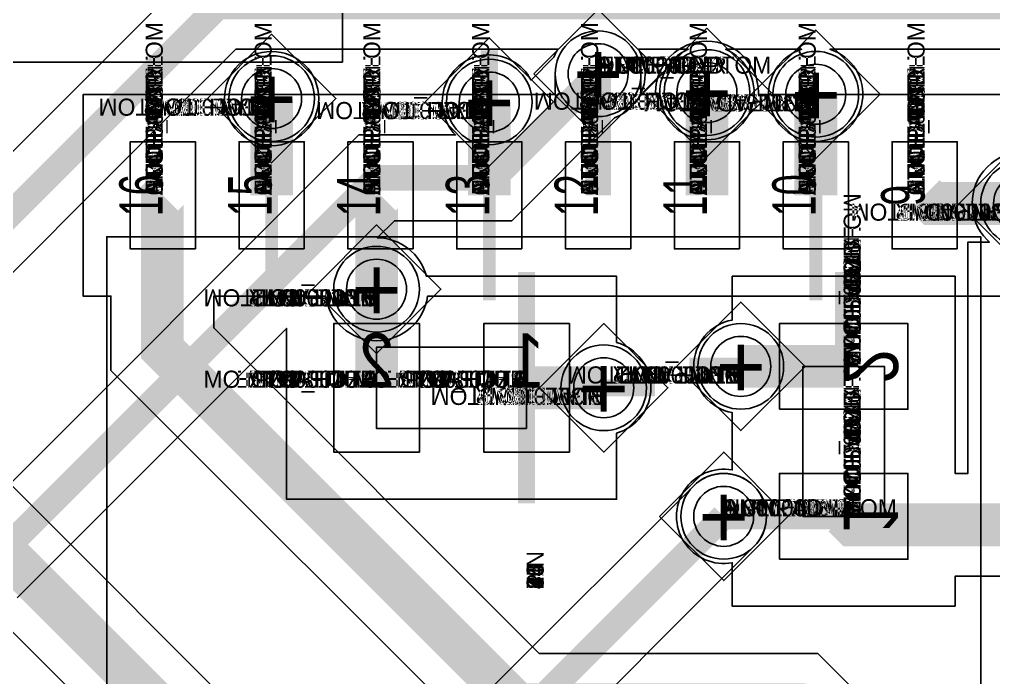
# Model space of a CAD drawing. Extents: x 0 to 323, y 0 to 320.
# Drawn here: x 45.75 to 57.11, y 163.92 to 171.6 of the extents above; entities that cross this region are included whole.
import ezdxf
from ezdxf.enums import TextEntityAlignment as Align

# ---------------------------------------------------------------- set-up
doc = ezdxf.new("R2010")
doc.units = 0
doc.header["$MEASUREMENT"] = 0
doc.layers.get('0').update_dxf_attribs({"linetype": 'CONTINUOUS'})
for name, color, linetype in [('CDN_FIGURES', 7, 'CONTINUOUS'), ('ETCH_BOTTOM', 7, 'CONTINUOUS'), ('ETCH_GND', 3, 'CONTINUOUS'), ('ETCH_INT1', 4, 'CONTINUOUS'), ('ETCH_INT2', 5, 'CONTINUOUS'), ('ETCH_PWR', 6, 'CONTINUOUS'), ('ETCH_TOP', 2, 'CONTINUOUS'), ('MANUFACTURING_NCLEGEND-1-6', 8, 'CONTINUOUS'), ('PACKAGE_GEOMETRY_ASSEMBLY_TOP', 11, 'CONTINUOUS'), ('PACKAGE_GEOMETRY_PIN_NUMBER', 9, 'CONTINUOUS')]:
    doc.layers.add(name, color=color, linetype=linetype)

# ---------------------------------------------------------------- blocks, each defined once
blk = doc.blocks.new('PAD_INFO')
for tag in ['SHAPE_TYPE', 'PAD_HEIGHT', 'PAD_LAYER', 'PAD_TYPE', 'PAD_WIDTH']:
    blk.add_attdef(tag, (0, 0), '', height=0.2)
at = {"flags": 2}
blk.add_attdef('CDN_TYPE', (0, 0), '', height=0.2, dxfattribs=at)
blk = doc.blocks.new('DRILL_INFO')
at = {"flags": 2}
blk.add_attdef('CDN_TYPE', (0, 0), '', height=0.2, dxfattribs=at)
for tag in ['FSHAPE', 'FCHAR', 'DRILL_HEIGHT', 'DIAMETER', 'PLATED', 'DRILL_WIDTH']:
    blk.add_attdef(tag, (0, 0), '', height=0.2)
blk = doc.blocks.new('VIA0700X0300')
at = {"layer": 'ETCH_BOTTOM'}
blk.add_circle((0, 0), 0.35, dxfattribs=at)
at = {"layer": 'ETCH_GND'}
blk.add_circle((0, 0), 0.35, dxfattribs=at)
at = {"layer": 'ETCH_INT1'}
blk.add_circle((0, 0), 0.35, dxfattribs=at)
at = {"layer": 'ETCH_INT2'}
blk.add_circle((0, 0), 0.35, dxfattribs=at)
at = {"layer": 'ETCH_PWR'}
blk.add_circle((0, 0), 0.35, dxfattribs=at)
at = {"layer": 'ETCH_TOP'}
blk.add_circle((0, 0), 0.35, dxfattribs=at)
ref = blk.add_blockref('PAD_INFO', (0, 0))
ref.add_attrib('PAD_LAYER', 'ETCH_TOP', (0, 0), dxfattribs={"height": 0.2})
ref.add_attrib('SHAPE_TYPE', 'NULL', (0, 0), dxfattribs={"height": 0.2})
ref.add_attrib('PAD_TYPE', 'ANTIPAD', (0, 0), dxfattribs={"height": 0.2})
ref.add_attrib('PAD_WIDTH', '0.000000', (0, 0), dxfattribs={"height": 0.2})
ref.add_attrib('PAD_HEIGHT', '0.000000', (0, 0), dxfattribs={"height": 0.2})
ref = blk.add_blockref('PAD_INFO', (0, 0))
ref.add_attrib('PAD_LAYER', 'ETCH_GND', (0, 0), dxfattribs={"height": 0.2})
ref.add_attrib('SHAPE_TYPE', 'NULL', (0, 0), dxfattribs={"height": 0.2})
ref.add_attrib('PAD_TYPE', 'ANTIPAD', (0, 0), dxfattribs={"height": 0.2})
ref.add_attrib('PAD_WIDTH', '0.000000', (0, 0), dxfattribs={"height": 0.2})
ref.add_attrib('PAD_HEIGHT', '0.000000', (0, 0), dxfattribs={"height": 0.2})
ref = blk.add_blockref('PAD_INFO', (0, 0))
ref.add_attrib('PAD_LAYER', 'ETCH_INT1', (0, 0), dxfattribs={"height": 0.2})
ref.add_attrib('SHAPE_TYPE', 'NULL', (0, 0), dxfattribs={"height": 0.2})
ref.add_attrib('PAD_TYPE', 'ANTIPAD', (0, 0), dxfattribs={"height": 0.2})
ref.add_attrib('PAD_WIDTH', '0.000000', (0, 0), dxfattribs={"height": 0.2})
ref.add_attrib('PAD_HEIGHT', '0.000000', (0, 0), dxfattribs={"height": 0.2})
ref = blk.add_blockref('PAD_INFO', (0, 0))
ref.add_attrib('PAD_LAYER', 'ETCH_INT2', (0, 0), dxfattribs={"height": 0.2})
ref.add_attrib('SHAPE_TYPE', 'NULL', (0, 0), dxfattribs={"height": 0.2})
ref.add_attrib('PAD_TYPE', 'ANTIPAD', (0, 0), dxfattribs={"height": 0.2})
ref.add_attrib('PAD_WIDTH', '0.000000', (0, 0), dxfattribs={"height": 0.2})
ref.add_attrib('PAD_HEIGHT', '0.000000', (0, 0), dxfattribs={"height": 0.2})
ref = blk.add_blockref('PAD_INFO', (0, 0))
ref.add_attrib('PAD_LAYER', 'ETCH_PWR', (0, 0), dxfattribs={"height": 0.2})
ref.add_attrib('SHAPE_TYPE', 'NULL', (0, 0), dxfattribs={"height": 0.2})
ref.add_attrib('PAD_TYPE', 'ANTIPAD', (0, 0), dxfattribs={"height": 0.2})
ref.add_attrib('PAD_WIDTH', '0.000000', (0, 0), dxfattribs={"height": 0.2})
ref.add_attrib('PAD_HEIGHT', '0.000000', (0, 0), dxfattribs={"height": 0.2})
ref = blk.add_blockref('PAD_INFO', (0, 0))
ref.add_attrib('PAD_LAYER', 'ETCH_BOTTOM', (0, 0), dxfattribs={"height": 0.2})
ref.add_attrib('SHAPE_TYPE', 'NULL', (0, 0), dxfattribs={"height": 0.2})
ref.add_attrib('PAD_TYPE', 'ANTIPAD', (0, 0), dxfattribs={"height": 0.2})
ref.add_attrib('PAD_WIDTH', '0.000000', (0, 0), dxfattribs={"height": 0.2})
ref.add_attrib('PAD_HEIGHT', '0.000000', (0, 0), dxfattribs={"height": 0.2})
ref = blk.add_blockref('PAD_INFO', (0, 0))
ref.add_attrib('PAD_LAYER', 'ETCH_TOP', (0, 0), dxfattribs={"height": 0.2})
ref.add_attrib('SHAPE_TYPE', 'NULL', (0, 0), dxfattribs={"height": 0.2})
ref.add_attrib('PAD_TYPE', 'THERMAL', (0, 0), dxfattribs={"height": 0.2})
ref.add_attrib('PAD_WIDTH', '0.000000', (0, 0), dxfattribs={"height": 0.2})
ref.add_attrib('PAD_HEIGHT', '0.000000', (0, 0), dxfattribs={"height": 0.2})
ref = blk.add_blockref('PAD_INFO', (0, 0))
ref.add_attrib('PAD_LAYER', 'ETCH_GND', (0, 0), dxfattribs={"height": 0.2})
ref.add_attrib('SHAPE_TYPE', 'NULL', (0, 0), dxfattribs={"height": 0.2})
ref.add_attrib('PAD_TYPE', 'THERMAL', (0, 0), dxfattribs={"height": 0.2})
ref.add_attrib('PAD_WIDTH', '0.000000', (0, 0), dxfattribs={"height": 0.2})
ref.add_attrib('PAD_HEIGHT', '0.000000', (0, 0), dxfattribs={"height": 0.2})
ref = blk.add_blockref('PAD_INFO', (0, 0))
ref.add_attrib('PAD_LAYER', 'ETCH_INT1', (0, 0), dxfattribs={"height": 0.2})
ref.add_attrib('SHAPE_TYPE', 'NULL', (0, 0), dxfattribs={"height": 0.2})
ref.add_attrib('PAD_TYPE', 'THERMAL', (0, 0), dxfattribs={"height": 0.2})
ref.add_attrib('PAD_WIDTH', '0.000000', (0, 0), dxfattribs={"height": 0.2})
ref.add_attrib('PAD_HEIGHT', '0.000000', (0, 0), dxfattribs={"height": 0.2})
ref = blk.add_blockref('PAD_INFO', (0, 0))
ref.add_attrib('PAD_LAYER', 'ETCH_INT2', (0, 0), dxfattribs={"height": 0.2})
ref.add_attrib('SHAPE_TYPE', 'NULL', (0, 0), dxfattribs={"height": 0.2})
ref.add_attrib('PAD_TYPE', 'THERMAL', (0, 0), dxfattribs={"height": 0.2})
ref.add_attrib('PAD_WIDTH', '0.000000', (0, 0), dxfattribs={"height": 0.2})
ref.add_attrib('PAD_HEIGHT', '0.000000', (0, 0), dxfattribs={"height": 0.2})
ref = blk.add_blockref('PAD_INFO', (0, 0))
ref.add_attrib('PAD_LAYER', 'ETCH_PWR', (0, 0), dxfattribs={"height": 0.2})
ref.add_attrib('SHAPE_TYPE', 'NULL', (0, 0), dxfattribs={"height": 0.2})
ref.add_attrib('PAD_TYPE', 'THERMAL', (0, 0), dxfattribs={"height": 0.2})
ref.add_attrib('PAD_WIDTH', '0.000000', (0, 0), dxfattribs={"height": 0.2})
ref.add_attrib('PAD_HEIGHT', '0.000000', (0, 0), dxfattribs={"height": 0.2})
ref = blk.add_blockref('PAD_INFO', (0, 0))
ref.add_attrib('PAD_LAYER', 'ETCH_BOTTOM', (0, 0), dxfattribs={"height": 0.2})
ref.add_attrib('SHAPE_TYPE', 'NULL', (0, 0), dxfattribs={"height": 0.2})
ref.add_attrib('PAD_TYPE', 'THERMAL', (0, 0), dxfattribs={"height": 0.2})
ref.add_attrib('PAD_WIDTH', '0.000000', (0, 0), dxfattribs={"height": 0.2})
ref.add_attrib('PAD_HEIGHT', '0.000000', (0, 0), dxfattribs={"height": 0.2})
ref = blk.add_blockref('PAD_INFO', (0, 0))
ref.add_attrib('PAD_LAYER', 'ETCH_TOP', (0, 0), dxfattribs={"height": 0.2})
ref.add_attrib('SHAPE_TYPE', 'CIRCLE', (0, 0), dxfattribs={"height": 0.2})
ref.add_attrib('PAD_TYPE', 'REGULAR', (0, 0), dxfattribs={"height": 0.2})
ref.add_attrib('PAD_WIDTH', '0.700000', (0, 0), dxfattribs={"height": 0.2})
ref.add_attrib('PAD_HEIGHT', '0.700000', (0, 0), dxfattribs={"height": 0.2})
ref = blk.add_blockref('PAD_INFO', (0, 0))
ref.add_attrib('PAD_LAYER', 'ETCH_GND', (0, 0), dxfattribs={"height": 0.2})
ref.add_attrib('SHAPE_TYPE', 'CIRCLE', (0, 0), dxfattribs={"height": 0.2})
ref.add_attrib('PAD_TYPE', 'REGULAR', (0, 0), dxfattribs={"height": 0.2})
ref.add_attrib('PAD_WIDTH', '0.700000', (0, 0), dxfattribs={"height": 0.2})
ref.add_attrib('PAD_HEIGHT', '0.700000', (0, 0), dxfattribs={"height": 0.2})
ref = blk.add_blockref('PAD_INFO', (0, 0))
ref.add_attrib('PAD_LAYER', 'ETCH_INT1', (0, 0), dxfattribs={"height": 0.2})
ref.add_attrib('SHAPE_TYPE', 'CIRCLE', (0, 0), dxfattribs={"height": 0.2})
ref.add_attrib('PAD_TYPE', 'REGULAR', (0, 0), dxfattribs={"height": 0.2})
ref.add_attrib('PAD_WIDTH', '0.700000', (0, 0), dxfattribs={"height": 0.2})
ref.add_attrib('PAD_HEIGHT', '0.700000', (0, 0), dxfattribs={"height": 0.2})
ref = blk.add_blockref('PAD_INFO', (0, 0))
ref.add_attrib('PAD_LAYER', 'ETCH_INT2', (0, 0), dxfattribs={"height": 0.2})
ref.add_attrib('SHAPE_TYPE', 'CIRCLE', (0, 0), dxfattribs={"height": 0.2})
ref.add_attrib('PAD_TYPE', 'REGULAR', (0, 0), dxfattribs={"height": 0.2})
ref.add_attrib('PAD_WIDTH', '0.700000', (0, 0), dxfattribs={"height": 0.2})
ref.add_attrib('PAD_HEIGHT', '0.700000', (0, 0), dxfattribs={"height": 0.2})
ref = blk.add_blockref('PAD_INFO', (0, 0))
ref.add_attrib('PAD_LAYER', 'ETCH_PWR', (0, 0), dxfattribs={"height": 0.2})
ref.add_attrib('SHAPE_TYPE', 'CIRCLE', (0, 0), dxfattribs={"height": 0.2})
ref.add_attrib('PAD_TYPE', 'REGULAR', (0, 0), dxfattribs={"height": 0.2})
ref.add_attrib('PAD_WIDTH', '0.700000', (0, 0), dxfattribs={"height": 0.2})
ref.add_attrib('PAD_HEIGHT', '0.700000', (0, 0), dxfattribs={"height": 0.2})
ref = blk.add_blockref('PAD_INFO', (0, 0))
ref.add_attrib('PAD_LAYER', 'ETCH_BOTTOM', (0, 0), dxfattribs={"height": 0.2})
ref.add_attrib('SHAPE_TYPE', 'CIRCLE', (0, 0), dxfattribs={"height": 0.2})
ref.add_attrib('PAD_TYPE', 'REGULAR', (0, 0), dxfattribs={"height": 0.2})
ref.add_attrib('PAD_WIDTH', '0.700000', (0, 0), dxfattribs={"height": 0.2})
ref.add_attrib('PAD_HEIGHT', '0.700000', (0, 0), dxfattribs={"height": 0.2})
ref = blk.add_blockref('DRILL_INFO', (0, 0))
ref.add_attrib('DIAMETER', '0.300000', (0, 0), dxfattribs={"height": 0.2})
ref.add_attrib('PLATED', 'PLATED', (0, 0), dxfattribs={"height": 0.2})
ref.add_attrib('FSHAPE', 'DIAMOND', (0, 0), dxfattribs={"height": 0.2})
ref.add_attrib('FCHAR', '+', (0, 0), dxfattribs={"height": 0.2})
ref.add_attrib('DRILL_WIDTH', '1.500000', (0, 0), dxfattribs={"height": 0.2})
ref.add_attrib('DRILL_HEIGHT', '1.500000', (0, 0), dxfattribs={"height": 0.2})
for tag in ['CDN_TYPE', 'PIN']:
    blk.add_attdef(tag, (0, 0), '', height=0.2)
at = {"flags": 2}
for tag in ['PSTKNAME', 'BBV']:
    blk.add_attdef(tag, (0, 0), '', height=0.2, dxfattribs=at)
blk = doc.blocks.new('FIGURE_DIAMOND')
at = {"layer": 'CDN_FIGURES'}
blk.add_lwpolyline([(-0.5, 0), (0, 0.5), (0.5, 0), (0, -0.5)], close=True, dxfattribs=at)
blk = doc.blocks.new('RC1000X1500TS')
at = {"layer": 'ETCH_TOP'}
blk.add_lwpolyline([(-0.5, -0.75), (-0.5, 0.75), (0.5, 0.75), (0.5, -0.75)], close=True, dxfattribs=at)
ref = blk.add_blockref('PAD_INFO', (0, 0))
ref.add_attrib('PAD_LAYER', 'ETCH_TOP', (0, 0), dxfattribs={"height": 0.2})
ref.add_attrib('SHAPE_TYPE', 'NULL', (0, 0), dxfattribs={"height": 0.2})
ref.add_attrib('PAD_TYPE', 'ANTIPAD', (0, 0), dxfattribs={"height": 0.2})
ref.add_attrib('PAD_WIDTH', '0.000000', (0, 0), dxfattribs={"height": 0.2})
ref.add_attrib('PAD_HEIGHT', '0.000000', (0, 0), dxfattribs={"height": 0.2})
ref = blk.add_blockref('PAD_INFO', (0, 0))
ref.add_attrib('PAD_LAYER', 'ETCH_GND', (0, 0), dxfattribs={"height": 0.2})
ref.add_attrib('SHAPE_TYPE', 'NULL', (0, 0), dxfattribs={"height": 0.2})
ref.add_attrib('PAD_TYPE', 'ANTIPAD', (0, 0), dxfattribs={"height": 0.2})
ref.add_attrib('PAD_WIDTH', '0.000000', (0, 0), dxfattribs={"height": 0.2})
ref.add_attrib('PAD_HEIGHT', '0.000000', (0, 0), dxfattribs={"height": 0.2})
ref = blk.add_blockref('PAD_INFO', (0, 0))
ref.add_attrib('PAD_LAYER', 'ETCH_INT1', (0, 0), dxfattribs={"height": 0.2})
ref.add_attrib('SHAPE_TYPE', 'NULL', (0, 0), dxfattribs={"height": 0.2})
ref.add_attrib('PAD_TYPE', 'ANTIPAD', (0, 0), dxfattribs={"height": 0.2})
ref.add_attrib('PAD_WIDTH', '0.000000', (0, 0), dxfattribs={"height": 0.2})
ref.add_attrib('PAD_HEIGHT', '0.000000', (0, 0), dxfattribs={"height": 0.2})
ref = blk.add_blockref('PAD_INFO', (0, 0))
ref.add_attrib('PAD_LAYER', 'ETCH_INT2', (0, 0), dxfattribs={"height": 0.2})
ref.add_attrib('SHAPE_TYPE', 'NULL', (0, 0), dxfattribs={"height": 0.2})
ref.add_attrib('PAD_TYPE', 'ANTIPAD', (0, 0), dxfattribs={"height": 0.2})
ref.add_attrib('PAD_WIDTH', '0.000000', (0, 0), dxfattribs={"height": 0.2})
ref.add_attrib('PAD_HEIGHT', '0.000000', (0, 0), dxfattribs={"height": 0.2})
ref = blk.add_blockref('PAD_INFO', (0, 0))
ref.add_attrib('PAD_LAYER', 'ETCH_PWR', (0, 0), dxfattribs={"height": 0.2})
ref.add_attrib('SHAPE_TYPE', 'NULL', (0, 0), dxfattribs={"height": 0.2})
ref.add_attrib('PAD_TYPE', 'ANTIPAD', (0, 0), dxfattribs={"height": 0.2})
ref.add_attrib('PAD_WIDTH', '0.000000', (0, 0), dxfattribs={"height": 0.2})
ref.add_attrib('PAD_HEIGHT', '0.000000', (0, 0), dxfattribs={"height": 0.2})
ref = blk.add_blockref('PAD_INFO', (0, 0))
ref.add_attrib('PAD_LAYER', 'ETCH_BOTTOM', (0, 0), dxfattribs={"height": 0.2})
ref.add_attrib('SHAPE_TYPE', 'NULL', (0, 0), dxfattribs={"height": 0.2})
ref.add_attrib('PAD_TYPE', 'ANTIPAD', (0, 0), dxfattribs={"height": 0.2})
ref.add_attrib('PAD_WIDTH', '0.000000', (0, 0), dxfattribs={"height": 0.2})
ref.add_attrib('PAD_HEIGHT', '0.000000', (0, 0), dxfattribs={"height": 0.2})
ref = blk.add_blockref('PAD_INFO', (0, 0))
ref.add_attrib('PAD_LAYER', 'ETCH_TOP', (0, 0), dxfattribs={"height": 0.2})
ref.add_attrib('SHAPE_TYPE', 'NULL', (0, 0), dxfattribs={"height": 0.2})
ref.add_attrib('PAD_TYPE', 'THERMAL', (0, 0), dxfattribs={"height": 0.2})
ref.add_attrib('PAD_WIDTH', '0.000000', (0, 0), dxfattribs={"height": 0.2})
ref.add_attrib('PAD_HEIGHT', '0.000000', (0, 0), dxfattribs={"height": 0.2})
ref = blk.add_blockref('PAD_INFO', (0, 0))
ref.add_attrib('PAD_LAYER', 'ETCH_GND', (0, 0), dxfattribs={"height": 0.2})
ref.add_attrib('SHAPE_TYPE', 'NULL', (0, 0), dxfattribs={"height": 0.2})
ref.add_attrib('PAD_TYPE', 'THERMAL', (0, 0), dxfattribs={"height": 0.2})
ref.add_attrib('PAD_WIDTH', '0.000000', (0, 0), dxfattribs={"height": 0.2})
ref.add_attrib('PAD_HEIGHT', '0.000000', (0, 0), dxfattribs={"height": 0.2})
ref = blk.add_blockref('PAD_INFO', (0, 0))
ref.add_attrib('PAD_LAYER', 'ETCH_INT1', (0, 0), dxfattribs={"height": 0.2})
ref.add_attrib('SHAPE_TYPE', 'NULL', (0, 0), dxfattribs={"height": 0.2})
ref.add_attrib('PAD_TYPE', 'THERMAL', (0, 0), dxfattribs={"height": 0.2})
ref.add_attrib('PAD_WIDTH', '0.000000', (0, 0), dxfattribs={"height": 0.2})
ref.add_attrib('PAD_HEIGHT', '0.000000', (0, 0), dxfattribs={"height": 0.2})
ref = blk.add_blockref('PAD_INFO', (0, 0))
ref.add_attrib('PAD_LAYER', 'ETCH_INT2', (0, 0), dxfattribs={"height": 0.2})
ref.add_attrib('SHAPE_TYPE', 'NULL', (0, 0), dxfattribs={"height": 0.2})
ref.add_attrib('PAD_TYPE', 'THERMAL', (0, 0), dxfattribs={"height": 0.2})
ref.add_attrib('PAD_WIDTH', '0.000000', (0, 0), dxfattribs={"height": 0.2})
ref.add_attrib('PAD_HEIGHT', '0.000000', (0, 0), dxfattribs={"height": 0.2})
ref = blk.add_blockref('PAD_INFO', (0, 0))
ref.add_attrib('PAD_LAYER', 'ETCH_PWR', (0, 0), dxfattribs={"height": 0.2})
ref.add_attrib('SHAPE_TYPE', 'NULL', (0, 0), dxfattribs={"height": 0.2})
ref.add_attrib('PAD_TYPE', 'THERMAL', (0, 0), dxfattribs={"height": 0.2})
ref.add_attrib('PAD_WIDTH', '0.000000', (0, 0), dxfattribs={"height": 0.2})
ref.add_attrib('PAD_HEIGHT', '0.000000', (0, 0), dxfattribs={"height": 0.2})
ref = blk.add_blockref('PAD_INFO', (0, 0))
ref.add_attrib('PAD_LAYER', 'ETCH_BOTTOM', (0, 0), dxfattribs={"height": 0.2})
ref.add_attrib('SHAPE_TYPE', 'NULL', (0, 0), dxfattribs={"height": 0.2})
ref.add_attrib('PAD_TYPE', 'THERMAL', (0, 0), dxfattribs={"height": 0.2})
ref.add_attrib('PAD_WIDTH', '0.000000', (0, 0), dxfattribs={"height": 0.2})
ref.add_attrib('PAD_HEIGHT', '0.000000', (0, 0), dxfattribs={"height": 0.2})
ref = blk.add_blockref('PAD_INFO', (0, 0))
ref.add_attrib('PAD_LAYER', 'ETCH_GND', (0, 0), dxfattribs={"height": 0.2})
ref.add_attrib('SHAPE_TYPE', 'NULL', (0, 0), dxfattribs={"height": 0.2})
ref.add_attrib('PAD_TYPE', 'REGULAR', (0, 0), dxfattribs={"height": 0.2})
ref.add_attrib('PAD_WIDTH', '0.000000', (0, 0), dxfattribs={"height": 0.2})
ref.add_attrib('PAD_HEIGHT', '0.000000', (0, 0), dxfattribs={"height": 0.2})
ref = blk.add_blockref('PAD_INFO', (0, 0))
ref.add_attrib('PAD_LAYER', 'ETCH_INT1', (0, 0), dxfattribs={"height": 0.2})
ref.add_attrib('SHAPE_TYPE', 'NULL', (0, 0), dxfattribs={"height": 0.2})
ref.add_attrib('PAD_TYPE', 'REGULAR', (0, 0), dxfattribs={"height": 0.2})
ref.add_attrib('PAD_WIDTH', '0.000000', (0, 0), dxfattribs={"height": 0.2})
ref.add_attrib('PAD_HEIGHT', '0.000000', (0, 0), dxfattribs={"height": 0.2})
ref = blk.add_blockref('PAD_INFO', (0, 0))
ref.add_attrib('PAD_LAYER', 'ETCH_INT2', (0, 0), dxfattribs={"height": 0.2})
ref.add_attrib('SHAPE_TYPE', 'NULL', (0, 0), dxfattribs={"height": 0.2})
ref.add_attrib('PAD_TYPE', 'REGULAR', (0, 0), dxfattribs={"height": 0.2})
ref.add_attrib('PAD_WIDTH', '0.000000', (0, 0), dxfattribs={"height": 0.2})
ref.add_attrib('PAD_HEIGHT', '0.000000', (0, 0), dxfattribs={"height": 0.2})
ref = blk.add_blockref('PAD_INFO', (0, 0))
ref.add_attrib('PAD_LAYER', 'ETCH_PWR', (0, 0), dxfattribs={"height": 0.2})
ref.add_attrib('SHAPE_TYPE', 'NULL', (0, 0), dxfattribs={"height": 0.2})
ref.add_attrib('PAD_TYPE', 'REGULAR', (0, 0), dxfattribs={"height": 0.2})
ref.add_attrib('PAD_WIDTH', '0.000000', (0, 0), dxfattribs={"height": 0.2})
ref.add_attrib('PAD_HEIGHT', '0.000000', (0, 0), dxfattribs={"height": 0.2})
ref = blk.add_blockref('PAD_INFO', (0, 0))
ref.add_attrib('PAD_LAYER', 'ETCH_BOTTOM', (0, 0), dxfattribs={"height": 0.2})
ref.add_attrib('SHAPE_TYPE', 'NULL', (0, 0), dxfattribs={"height": 0.2})
ref.add_attrib('PAD_TYPE', 'REGULAR', (0, 0), dxfattribs={"height": 0.2})
ref.add_attrib('PAD_WIDTH', '0.000000', (0, 0), dxfattribs={"height": 0.2})
ref.add_attrib('PAD_HEIGHT', '0.000000', (0, 0), dxfattribs={"height": 0.2})
ref = blk.add_blockref('DRILL_INFO', (0, 0))
ref.add_attrib('DIAMETER', '0.000000', (0, 0), dxfattribs={"height": 0.2})
ref.add_attrib('PLATED', 'PLATED', (0, 0), dxfattribs={"height": 0.2})
ref.add_attrib('FSHAPE', 'NULL', (0, 0), dxfattribs={"height": 0.2})
ref.add_attrib('DRILL_WIDTH', '0.000000', (0, 0), dxfattribs={"height": 0.2})
ref.add_attrib('DRILL_HEIGHT', '0.000000', (0, 0), dxfattribs={"height": 0.2})
ref = blk.add_blockref('PAD_INFO', (0, 0))
ref.add_attrib('PAD_LAYER', 'ETCH_TOP', (0, 0), dxfattribs={"height": 0.2})
ref.add_attrib('SHAPE_TYPE', 'RECTANGLE', (0, 0), dxfattribs={"height": 0.2})
ref.add_attrib('PAD_TYPE', 'REGULAR', (0, 0), dxfattribs={"height": 0.2})
ref.add_attrib('PAD_WIDTH', '1.000000', (0, 0), dxfattribs={"height": 0.2})
ref.add_attrib('PAD_HEIGHT', '1.500000', (0, 0), dxfattribs={"height": 0.2})
for tag in ['CDN_TYPE', 'PIN']:
    blk.add_attdef(tag, (0, 0), '', height=0.2)
at = {"flags": 2}
for tag in ['PSTKNAME', 'BBV']:
    blk.add_attdef(tag, (0, 0), '', height=0.2, dxfattribs=at)
blk = doc.blocks.new('F56')
at = {"layer": 'PACKAGE_GEOMETRY_ASSEMBLY_TOP'}
blk.add_lwpolyline([(0, -0.475), (1.75, -0.475), (1.75, 0.475), (0, 0.475)], close=True, dxfattribs=at)
at = {"layer": 'ETCH_TOP'}
ref = blk.add_blockref('RC1000X1500TS', (0, 0), dxfattribs=at)
ref.add_attrib('CDN_TYPE', 'PIN', (0, 0), dxfattribs={"height": 0.2})
ref.add_attrib('PIN', '1', (0, 0), dxfattribs={"height": 0.2})
ref = blk.add_blockref('RC1000X1500TS', (1.75, 0), dxfattribs=at)
ref.add_attrib('CDN_TYPE', 'PIN', (0, 0), dxfattribs={"height": 0.2})
ref.add_attrib('PIN', '2', (0, 0), dxfattribs={"height": 0.2})
at = {"flags": 2}
for tag in ['SYMBOL_TYPE', 'CDN_TYPE', 'REFDES']:
    blk.add_attdef(tag, (0, 0), '', height=0.2, dxfattribs=at)
blk = doc.blocks.new('RC1250X0760TS')
at = {"layer": 'ETCH_TOP'}
blk.add_lwpolyline([(-0.625, -0.38), (-0.625, 0.38), (0.625, 0.38), (0.625, -0.38)], close=True, dxfattribs=at)
ref = blk.add_blockref('PAD_INFO', (0, 0))
ref.add_attrib('PAD_LAYER', 'ETCH_TOP', (0, 0), dxfattribs={"height": 0.2})
ref.add_attrib('SHAPE_TYPE', 'NULL', (0, 0), dxfattribs={"height": 0.2})
ref.add_attrib('PAD_TYPE', 'ANTIPAD', (0, 0), dxfattribs={"height": 0.2})
ref.add_attrib('PAD_WIDTH', '0.000000', (0, 0), dxfattribs={"height": 0.2})
ref.add_attrib('PAD_HEIGHT', '0.000000', (0, 0), dxfattribs={"height": 0.2})
ref = blk.add_blockref('PAD_INFO', (0, 0))
ref.add_attrib('PAD_LAYER', 'ETCH_GND', (0, 0), dxfattribs={"height": 0.2})
ref.add_attrib('SHAPE_TYPE', 'NULL', (0, 0), dxfattribs={"height": 0.2})
ref.add_attrib('PAD_TYPE', 'ANTIPAD', (0, 0), dxfattribs={"height": 0.2})
ref.add_attrib('PAD_WIDTH', '0.000000', (0, 0), dxfattribs={"height": 0.2})
ref.add_attrib('PAD_HEIGHT', '0.000000', (0, 0), dxfattribs={"height": 0.2})
ref = blk.add_blockref('PAD_INFO', (0, 0))
ref.add_attrib('PAD_LAYER', 'ETCH_INT1', (0, 0), dxfattribs={"height": 0.2})
ref.add_attrib('SHAPE_TYPE', 'NULL', (0, 0), dxfattribs={"height": 0.2})
ref.add_attrib('PAD_TYPE', 'ANTIPAD', (0, 0), dxfattribs={"height": 0.2})
ref.add_attrib('PAD_WIDTH', '0.000000', (0, 0), dxfattribs={"height": 0.2})
ref.add_attrib('PAD_HEIGHT', '0.000000', (0, 0), dxfattribs={"height": 0.2})
ref = blk.add_blockref('PAD_INFO', (0, 0))
ref.add_attrib('PAD_LAYER', 'ETCH_INT2', (0, 0), dxfattribs={"height": 0.2})
ref.add_attrib('SHAPE_TYPE', 'NULL', (0, 0), dxfattribs={"height": 0.2})
ref.add_attrib('PAD_TYPE', 'ANTIPAD', (0, 0), dxfattribs={"height": 0.2})
ref.add_attrib('PAD_WIDTH', '0.000000', (0, 0), dxfattribs={"height": 0.2})
ref.add_attrib('PAD_HEIGHT', '0.000000', (0, 0), dxfattribs={"height": 0.2})
ref = blk.add_blockref('PAD_INFO', (0, 0))
ref.add_attrib('PAD_LAYER', 'ETCH_PWR', (0, 0), dxfattribs={"height": 0.2})
ref.add_attrib('SHAPE_TYPE', 'NULL', (0, 0), dxfattribs={"height": 0.2})
ref.add_attrib('PAD_TYPE', 'ANTIPAD', (0, 0), dxfattribs={"height": 0.2})
ref.add_attrib('PAD_WIDTH', '0.000000', (0, 0), dxfattribs={"height": 0.2})
ref.add_attrib('PAD_HEIGHT', '0.000000', (0, 0), dxfattribs={"height": 0.2})
ref = blk.add_blockref('PAD_INFO', (0, 0))
ref.add_attrib('PAD_LAYER', 'ETCH_BOTTOM', (0, 0), dxfattribs={"height": 0.2})
ref.add_attrib('SHAPE_TYPE', 'NULL', (0, 0), dxfattribs={"height": 0.2})
ref.add_attrib('PAD_TYPE', 'ANTIPAD', (0, 0), dxfattribs={"height": 0.2})
ref.add_attrib('PAD_WIDTH', '0.000000', (0, 0), dxfattribs={"height": 0.2})
ref.add_attrib('PAD_HEIGHT', '0.000000', (0, 0), dxfattribs={"height": 0.2})
ref = blk.add_blockref('PAD_INFO', (0, 0))
ref.add_attrib('PAD_LAYER', 'ETCH_TOP', (0, 0), dxfattribs={"height": 0.2})
ref.add_attrib('SHAPE_TYPE', 'NULL', (0, 0), dxfattribs={"height": 0.2})
ref.add_attrib('PAD_TYPE', 'THERMAL', (0, 0), dxfattribs={"height": 0.2})
ref.add_attrib('PAD_WIDTH', '0.000000', (0, 0), dxfattribs={"height": 0.2})
ref.add_attrib('PAD_HEIGHT', '0.000000', (0, 0), dxfattribs={"height": 0.2})
ref = blk.add_blockref('PAD_INFO', (0, 0))
ref.add_attrib('PAD_LAYER', 'ETCH_GND', (0, 0), dxfattribs={"height": 0.2})
ref.add_attrib('SHAPE_TYPE', 'NULL', (0, 0), dxfattribs={"height": 0.2})
ref.add_attrib('PAD_TYPE', 'THERMAL', (0, 0), dxfattribs={"height": 0.2})
ref.add_attrib('PAD_WIDTH', '0.000000', (0, 0), dxfattribs={"height": 0.2})
ref.add_attrib('PAD_HEIGHT', '0.000000', (0, 0), dxfattribs={"height": 0.2})
ref = blk.add_blockref('PAD_INFO', (0, 0))
ref.add_attrib('PAD_LAYER', 'ETCH_INT1', (0, 0), dxfattribs={"height": 0.2})
ref.add_attrib('SHAPE_TYPE', 'NULL', (0, 0), dxfattribs={"height": 0.2})
ref.add_attrib('PAD_TYPE', 'THERMAL', (0, 0), dxfattribs={"height": 0.2})
ref.add_attrib('PAD_WIDTH', '0.000000', (0, 0), dxfattribs={"height": 0.2})
ref.add_attrib('PAD_HEIGHT', '0.000000', (0, 0), dxfattribs={"height": 0.2})
ref = blk.add_blockref('PAD_INFO', (0, 0))
ref.add_attrib('PAD_LAYER', 'ETCH_INT2', (0, 0), dxfattribs={"height": 0.2})
ref.add_attrib('SHAPE_TYPE', 'NULL', (0, 0), dxfattribs={"height": 0.2})
ref.add_attrib('PAD_TYPE', 'THERMAL', (0, 0), dxfattribs={"height": 0.2})
ref.add_attrib('PAD_WIDTH', '0.000000', (0, 0), dxfattribs={"height": 0.2})
ref.add_attrib('PAD_HEIGHT', '0.000000', (0, 0), dxfattribs={"height": 0.2})
ref = blk.add_blockref('PAD_INFO', (0, 0))
ref.add_attrib('PAD_LAYER', 'ETCH_PWR', (0, 0), dxfattribs={"height": 0.2})
ref.add_attrib('SHAPE_TYPE', 'NULL', (0, 0), dxfattribs={"height": 0.2})
ref.add_attrib('PAD_TYPE', 'THERMAL', (0, 0), dxfattribs={"height": 0.2})
ref.add_attrib('PAD_WIDTH', '0.000000', (0, 0), dxfattribs={"height": 0.2})
ref.add_attrib('PAD_HEIGHT', '0.000000', (0, 0), dxfattribs={"height": 0.2})
ref = blk.add_blockref('PAD_INFO', (0, 0))
ref.add_attrib('PAD_LAYER', 'ETCH_BOTTOM', (0, 0), dxfattribs={"height": 0.2})
ref.add_attrib('SHAPE_TYPE', 'NULL', (0, 0), dxfattribs={"height": 0.2})
ref.add_attrib('PAD_TYPE', 'THERMAL', (0, 0), dxfattribs={"height": 0.2})
ref.add_attrib('PAD_WIDTH', '0.000000', (0, 0), dxfattribs={"height": 0.2})
ref.add_attrib('PAD_HEIGHT', '0.000000', (0, 0), dxfattribs={"height": 0.2})
ref = blk.add_blockref('PAD_INFO', (0, 0))
ref.add_attrib('PAD_LAYER', 'ETCH_TOP', (0, 0), dxfattribs={"height": 0.2})
ref.add_attrib('SHAPE_TYPE', 'RECTANGLE', (0, 0), dxfattribs={"height": 0.2})
ref.add_attrib('PAD_TYPE', 'REGULAR', (0, 0), dxfattribs={"height": 0.2})
ref.add_attrib('PAD_WIDTH', '1.250000', (0, 0), dxfattribs={"height": 0.2})
ref.add_attrib('PAD_HEIGHT', '0.760000', (0, 0), dxfattribs={"height": 0.2})
ref = blk.add_blockref('PAD_INFO', (0, 0))
ref.add_attrib('PAD_LAYER', 'ETCH_GND', (0, 0), dxfattribs={"height": 0.2})
ref.add_attrib('SHAPE_TYPE', 'NULL', (0, 0), dxfattribs={"height": 0.2})
ref.add_attrib('PAD_TYPE', 'REGULAR', (0, 0), dxfattribs={"height": 0.2})
ref.add_attrib('PAD_WIDTH', '0.000000', (0, 0), dxfattribs={"height": 0.2})
ref.add_attrib('PAD_HEIGHT', '0.000000', (0, 0), dxfattribs={"height": 0.2})
ref = blk.add_blockref('PAD_INFO', (0, 0))
ref.add_attrib('PAD_LAYER', 'ETCH_INT1', (0, 0), dxfattribs={"height": 0.2})
ref.add_attrib('SHAPE_TYPE', 'NULL', (0, 0), dxfattribs={"height": 0.2})
ref.add_attrib('PAD_TYPE', 'REGULAR', (0, 0), dxfattribs={"height": 0.2})
ref.add_attrib('PAD_WIDTH', '0.000000', (0, 0), dxfattribs={"height": 0.2})
ref.add_attrib('PAD_HEIGHT', '0.000000', (0, 0), dxfattribs={"height": 0.2})
ref = blk.add_blockref('PAD_INFO', (0, 0))
ref.add_attrib('PAD_LAYER', 'ETCH_INT2', (0, 0), dxfattribs={"height": 0.2})
ref.add_attrib('SHAPE_TYPE', 'NULL', (0, 0), dxfattribs={"height": 0.2})
ref.add_attrib('PAD_TYPE', 'REGULAR', (0, 0), dxfattribs={"height": 0.2})
ref.add_attrib('PAD_WIDTH', '0.000000', (0, 0), dxfattribs={"height": 0.2})
ref.add_attrib('PAD_HEIGHT', '0.000000', (0, 0), dxfattribs={"height": 0.2})
ref = blk.add_blockref('PAD_INFO', (0, 0))
ref.add_attrib('PAD_LAYER', 'ETCH_PWR', (0, 0), dxfattribs={"height": 0.2})
ref.add_attrib('SHAPE_TYPE', 'NULL', (0, 0), dxfattribs={"height": 0.2})
ref.add_attrib('PAD_TYPE', 'REGULAR', (0, 0), dxfattribs={"height": 0.2})
ref.add_attrib('PAD_WIDTH', '0.000000', (0, 0), dxfattribs={"height": 0.2})
ref.add_attrib('PAD_HEIGHT', '0.000000', (0, 0), dxfattribs={"height": 0.2})
ref = blk.add_blockref('PAD_INFO', (0, 0))
ref.add_attrib('PAD_LAYER', 'ETCH_BOTTOM', (0, 0), dxfattribs={"height": 0.2})
ref.add_attrib('SHAPE_TYPE', 'NULL', (0, 0), dxfattribs={"height": 0.2})
ref.add_attrib('PAD_TYPE', 'REGULAR', (0, 0), dxfattribs={"height": 0.2})
ref.add_attrib('PAD_WIDTH', '0.000000', (0, 0), dxfattribs={"height": 0.2})
ref.add_attrib('PAD_HEIGHT', '0.000000', (0, 0), dxfattribs={"height": 0.2})
ref = blk.add_blockref('DRILL_INFO', (0, 0))
ref.add_attrib('DIAMETER', '0.000000', (0, 0), dxfattribs={"height": 0.2})
ref.add_attrib('PLATED', 'PLATED', (0, 0), dxfattribs={"height": 0.2})
ref.add_attrib('FSHAPE', 'NULL', (0, 0), dxfattribs={"height": 0.2})
ref.add_attrib('DRILL_WIDTH', '0.000000', (0, 0), dxfattribs={"height": 0.2})
ref.add_attrib('DRILL_HEIGHT', '0.000000', (0, 0), dxfattribs={"height": 0.2})
for tag in ['CDN_TYPE', 'PIN']:
    blk.add_attdef(tag, (0, 0), '', height=0.2)
at = {"flags": 2}
for tag in ['PSTKNAME', 'BBV']:
    blk.add_attdef(tag, (0, 0), '', height=0.2, dxfattribs=at)
blk = doc.blocks.new('SO-16W')
at = {"layer": 'PACKAGE_GEOMETRY_ASSEMBLY_TOP'}
blk.add_lwpolyline([(-4.113, -5.1), (4.113, -5.1), (4.113, 5.1), (-4.113, 5.1)], close=True, dxfattribs=at)
at = {"layer": 'ETCH_TOP'}
ref = blk.add_blockref('RC1250X0760TS', (-4.726, 4.445), dxfattribs=at)
ref.add_attrib('CDN_TYPE', 'PIN', (0, 0), dxfattribs={"height": 0.2})
ref.add_attrib('PIN', '1', (0, 0), dxfattribs={"height": 0.2})
ref = blk.add_blockref('RC1250X0760TS', (4.596, 4.445), dxfattribs=at)
ref.add_attrib('CDN_TYPE', 'PIN', (0, 0), dxfattribs={"height": 0.2})
ref.add_attrib('PIN', '16', (0, 0), dxfattribs={"height": 0.2})
ref = blk.add_blockref('RC1250X0760TS', (-4.726, 3.175), dxfattribs=at)
ref.add_attrib('CDN_TYPE', 'PIN', (0, 0), dxfattribs={"height": 0.2})
ref.add_attrib('PIN', '2', (0, 0), dxfattribs={"height": 0.2})
ref = blk.add_blockref('RC1250X0760TS', (4.596, 3.175), dxfattribs=at)
ref.add_attrib('CDN_TYPE', 'PIN', (0, 0), dxfattribs={"height": 0.2})
ref.add_attrib('PIN', '15', (0, 0), dxfattribs={"height": 0.2})
ref = blk.add_blockref('RC1250X0760TS', (-4.726, 1.905), dxfattribs=at)
ref.add_attrib('CDN_TYPE', 'PIN', (0, 0), dxfattribs={"height": 0.2})
ref.add_attrib('PIN', '3', (0, 0), dxfattribs={"height": 0.2})
ref = blk.add_blockref('RC1250X0760TS', (4.596, 1.905), dxfattribs=at)
ref.add_attrib('CDN_TYPE', 'PIN', (0, 0), dxfattribs={"height": 0.2})
ref.add_attrib('PIN', '14', (0, 0), dxfattribs={"height": 0.2})
ref = blk.add_blockref('RC1250X0760TS', (-4.726, 0.635), dxfattribs=at)
ref.add_attrib('CDN_TYPE', 'PIN', (0, 0), dxfattribs={"height": 0.2})
ref.add_attrib('PIN', '4', (0, 0), dxfattribs={"height": 0.2})
ref = blk.add_blockref('RC1250X0760TS', (4.596, 0.635), dxfattribs=at)
ref.add_attrib('CDN_TYPE', 'PIN', (0, 0), dxfattribs={"height": 0.2})
ref.add_attrib('PIN', '13', (0, 0), dxfattribs={"height": 0.2})
ref = blk.add_blockref('RC1250X0760TS', (-4.726, -4.445), dxfattribs=at)
ref.add_attrib('CDN_TYPE', 'PIN', (0, 0), dxfattribs={"height": 0.2})
ref.add_attrib('PIN', '8', (0, 0), dxfattribs={"height": 0.2})
ref = blk.add_blockref('RC1250X0760TS', (-4.726, -1.905), dxfattribs=at)
ref.add_attrib('CDN_TYPE', 'PIN', (0, 0), dxfattribs={"height": 0.2})
ref.add_attrib('PIN', '6', (0, 0), dxfattribs={"height": 0.2})
ref = blk.add_blockref('RC1250X0760TS', (-4.726, -3.175), dxfattribs=at)
ref.add_attrib('CDN_TYPE', 'PIN', (0, 0), dxfattribs={"height": 0.2})
ref.add_attrib('PIN', '7', (0, 0), dxfattribs={"height": 0.2})
ref = blk.add_blockref('RC1250X0760TS', (-4.726, -0.635), dxfattribs=at)
ref.add_attrib('CDN_TYPE', 'PIN', (0, 0), dxfattribs={"height": 0.2})
ref.add_attrib('PIN', '5', (0, 0), dxfattribs={"height": 0.2})
ref = blk.add_blockref('RC1250X0760TS', (4.596, -4.445), dxfattribs=at)
ref.add_attrib('CDN_TYPE', 'PIN', (0, 0), dxfattribs={"height": 0.2})
ref.add_attrib('PIN', '9', (0, 0), dxfattribs={"height": 0.2})
ref = blk.add_blockref('RC1250X0760TS', (4.596, -0.635), dxfattribs=at)
ref.add_attrib('CDN_TYPE', 'PIN', (0, 0), dxfattribs={"height": 0.2})
ref.add_attrib('PIN', '12', (0, 0), dxfattribs={"height": 0.2})
ref = blk.add_blockref('RC1250X0760TS', (4.596, -3.175), dxfattribs=at)
ref.add_attrib('CDN_TYPE', 'PIN', (0, 0), dxfattribs={"height": 0.2})
ref.add_attrib('PIN', '10', (0, 0), dxfattribs={"height": 0.2})
ref = blk.add_blockref('RC1250X0760TS', (4.596, -1.905), dxfattribs=at)
ref.add_attrib('CDN_TYPE', 'PIN', (0, 0), dxfattribs={"height": 0.2})
ref.add_attrib('PIN', '11', (0, 0), dxfattribs={"height": 0.2})
at = {"flags": 2}
for tag in ['SYMBOL_TYPE', 'CDN_TYPE', 'REFDES']:
    blk.add_attdef(tag, (0, 0), '', height=0.2, dxfattribs=at)

msp = doc.modelspace()

# ---------------------------------------------------------------- linework, layer by layer
at = {"layer": 'ETCH_BOTTOM'}
msp.add_lwpolyline([(43.371, 167.771), (47.856, 172.256)], dxfattribs=at)
for points, format in [([(59.463, 171.755, 0.3, 0.3, 0), (48.063, 171.755, 0.3, 0.3, 0), (43.563, 167.255, 0.3, 0.3, 0)], "xyseb"), ([(51.228, 170.64, 0.2, 0.2, 0), (51.228, 171.241, 0.2, 0.2, 0)], "xyseb"), ([(45.306, 165.856), (49.706, 170.256), (50.835, 170.256, -1.158602), (51.715, 170.895), (51.982, 171.162, -0.047198), (52.027, 171.255), (48.27, 171.255), (44.078, 167.064, -1.558206)], "xyb"), ([(59.256, 171.255), (55.202, 171.255, -6.531002), (54.873, 171.255), (53.986, 171.255, -4.830638), (53.549, 171.255), (52.968, 171.255, -0.470612), (52.689, 170.455), (51.49, 169.255), (50.12, 169.255), (49.92, 169.056, -0.338567), (50.494, 168.606), (52.713, 168.606), (52.713, 167.835, -0.755811), (52.713, 166.776), (52.713, 166.005), (48.863, 166.005), (48.863, 167.998), (45.72, 164.855)], "xyb"), ([(52.498, 170.97, 0.3, 0.3, 0), (51.283, 169.755, 0.3, 0.3, 0), (49.913, 169.755, 0.3, 0.3, 0), (45.513, 165.355, 0.3, 0.3, 0), (43.463, 165.355, 0.3, 0.3, 0)], "xyseb"), ([(48.688, 170.08, 0.2, 0.2, 0), (48.688, 170.68, 0.2, 0.2, 0)], "xyseb"), ([(55.038, 170.13, 0.2, 0.2, 0), (55.038, 170.73, 0.2, 0.2, 0)], "xyseb"), ([(49.913, 167.305, 0.5, 0.5, 0), (49.913, 168.455, 0.5, 0.5, 0)], "xyseb"), ([(51.663, 167.305, 0.2, 0.2, 0), (51.663, 168.656, 0.2, 0.2, 0)], "xyseb"), ([(55.363, 167.555, 0.2, 0.2, 0), (55.363, 168.656, 0.2, 0.2, 0)], "xyseb"), ([(55.363, 167.555, 0.5, 0.5, 0), (54.163, 167.555, 0.5, 0.5, 0)], "xyseb"), ([(51.663, 167.305, 0.5, 0.5, 0), (52.563, 167.305, 0.5, 0.5, 0)], "xyseb"), ([(53.562, 167.555, 0.2, 0.2, 0), (54.163, 167.555, 0.2, 0.2, 0)], "xyseb"), ([(51.663, 165.955, 0.2, 0.2, 0), (51.663, 167.305, 0.2, 0.2, 0)], "xyseb"), ([(52.563, 167.305, 0.2, 0.2, 0), (53.163, 167.305, 0.2, 0.2, 0)], "xyseb"), ([(55.363, 165.805, 0.5, 0.5, 0), (55.463, 165.705, 0.5, 0.5, 0), (57.313, 165.705, 0.5, 0.5, 0), (57.813, 166.205, 0.5, 0.5, 0), (58.113, 166.205, 0.5, 0.5, 0)], "xyseb"), ([(53.963, 165.805, 0.3, 0.3, 0), (55.363, 165.805, 0.3, 0.3, 0)], "xyseb")]:
    msp.add_lwpolyline(points, format=format, dxfattribs=at)
for points in [[(49.238, 170.68, 1), (48.138, 170.68, 1)], [(56.663, 164.755), (54.063, 164.755), (54.063, 165.264, -1.201564), (54.063, 166.346), (54.063, 167.015, -0.831918), (54.063, 168.096), (54.063, 168.606), (56.663, 168.606), (56.663, 166.306), (56.813, 166.306), (56.813, 169.006), (57.064, 169.006), (57.038, 169.031, -1), (57.887, 169.88), (58.713, 169.054), (58.713, 169.006), (59.413, 169.006), (59.413, 165.155), (57.611, 165.155), (57.561, 165.105), (56.663, 165.105)]]:
    msp.add_lwpolyline(points, format="xyb", close=True, dxfattribs=at)
at = {"layer": 'ETCH_GND'}
for points in [[(52.998, 170.97, 1), (51.998, 170.97, 1)], [(54.268, 170.75, 1), (53.268, 170.75, 1)], [(57.963, 169.455, 1), (56.963, 169.455, 1)], [(50.413, 168.455, 1), (49.413, 168.455, 1)], [(54.463, 165.805, 1), (53.463, 165.805, 1)]]:
    msp.add_lwpolyline(points, format="xyb", close=True, dxfattribs=at)
at = {"layer": 'ETCH_INT1'}
for points in [[(51.67, 162.805), (40.356, 162.805), (38.506, 164.655), (27.556, 164.655), (19.966, 172.245), (16.936, 172.245, -3.946266), (16.936, 173.246), (20.38, 173.246), (27.97, 165.656), (38.92, 165.656), (40.77, 163.806), (51.256, 163.806), (53.609, 166.159, -1), (54.316, 165.452)], [(52.998, 170.97, 1), (51.998, 170.97, 1)], [(54.268, 170.75, 1), (53.268, 170.75, 1)], [(55.538, 170.73, 1), (54.538, 170.73, 1)], [(49.188, 170.68, 1), (48.188, 170.68, 1)], [(51.728, 170.64, 1), (50.728, 170.64, 1)], [(57.963, 169.455, 1), (56.963, 169.455, 1)], [(54.663, 167.555, 1), (53.663, 167.555, 1)], [(53.063, 167.305, 1), (52.063, 167.305, 1)]]:
    msp.add_lwpolyline(points, format="xyb", close=True, dxfattribs=at)
msp.add_lwpolyline([(53.963, 165.805, 0.3, 0.3, 0), (51.463, 163.305, 0.3, 0.3, 0), (40.563, 163.305, 0.3, 0.3, 0), (38.713, 165.155, 0.3, 0.3, 0), (27.763, 165.155, 0.3, 0.3, 0), (20.173, 172.745, 0.3, 0.3, 0), (16.013, 172.745, 0.3, 0.3, 0)], format="xyseb", dxfattribs=at)
at = {"layer": 'ETCH_INT2'}
for points in [[(52.998, 170.97, 1), (51.998, 170.97, 1)], [(55.538, 170.73, 1), (54.538, 170.73, 1)], [(49.188, 170.68, 1), (48.188, 170.68, 1)], [(51.728, 170.64, 1), (50.728, 170.64, 1)], [(57.963, 169.455, 1), (56.963, 169.455, 1)], [(50.413, 168.455, 1), (49.413, 168.455, 1)], [(54.663, 167.555, 1), (53.663, 167.555, 1)], [(53.063, 167.305, 1), (52.063, 167.305, 1)], [(54.463, 165.805, 1), (53.463, 165.805, 1)]]:
    msp.add_lwpolyline(points, format="xyb", close=True, dxfattribs=at)
at = {"layer": 'ETCH_PWR'}
for points in [[(52.998, 170.97, 1), (51.998, 170.97, 1)], [(55.538, 170.73, 1), (54.538, 170.73, 1)], [(49.188, 170.68, 1), (48.188, 170.68, 1)], [(51.728, 170.64, 1), (50.728, 170.64, 1)], [(57.963, 169.455, 1), (56.963, 169.455, 1)], [(50.413, 168.455, 1), (49.413, 168.455, 1)], [(54.663, 167.555, 1), (53.663, 167.555, 1)], [(53.063, 167.305, 1), (52.063, 167.305, 1)], [(54.463, 165.805, 1), (53.463, 165.805, 1)]]:
    msp.add_lwpolyline(points, format="xyb", close=True, dxfattribs=at)
at = {"layer": 'ETCH_TOP'}
for points in [[(49.513, 173.706), (49.513, 171.105), (45.663, 171.105)], [(57.238, 159.054), (46.488, 159.054), (46.488, 161.405), (48.063, 161.405), (48.063, 162.057), (43.763, 166.357)]]:
    msp.add_lwpolyline(points, dxfattribs=at)
for points, format in [([(48.688, 160.229, 0.5, 0.5, 0), (48.663, 160.254, 0.5, 0.5, 0), (48.663, 162.305, 0.5, 0.5, 0), (44.363, 166.605, 0.5, 0.5, 0), (44.363, 172.405, 0.5, 0.5, 0)], "xyseb"), ([(44.963, 166.854), (49.263, 162.554), (49.263, 161.405), (50.689, 161.405, -0.623557), (51.767, 161.405), (55.708, 161.405), (55.708, 161.862), (54.564, 163.005), (51.314, 163.005), (46.813, 167.507), (46.813, 168.376), (46.488, 168.376), (46.488, 170.727), (51.998, 170.727), (51.998, 170.97, -1), (52.998, 170.97), (52.998, 170.727), (53.168, 170.727), (53.168, 170.75, -1), (54.368, 170.75), (54.368, 170.727), (57.238, 170.727)], "xyb"), ([(52.498, 169.551, 0.3, 0.3, 0), (52.498, 170.97, 0.3, 0.3, 0)], "xyseb"), ([(53.768, 169.551, 0.5, 0.5, 0), (53.768, 170.75, 0.5, 0.5, 0)], "xyseb"), ([(55.038, 169.551, 0.5, 0.5, 0), (55.038, 170.73, 0.5, 0.5, 0)], "xyseb"), ([(48.688, 169.551, 0.5, 0.5, 0), (48.688, 170.68, 0.5, 0.5, 0)], "xyseb"), ([(51.228, 169.551, 0.5, 0.5, 0), (51.228, 170.64, 0.5, 0.5, 0)], "xyseb"), ([(47.418, 169.551, 0.5, 0.5, 0), (47.413, 169.546, 0.5, 0.5, 0), (47.413, 167.755, 0.5, 0.5, 0), (51.563, 163.605, 0.5, 0.5, 0), (54.813, 163.605, 0.5, 0.5, 0), (56.308, 162.11, 0.5, 0.5, 0), (56.308, 160.229, 0.5, 0.5, 0)], "xyseb"), ([(49.913, 168.455, 0.5, 0.5, 0), (49.913, 169.506, 0.5, 0.5, 0), (49.958, 169.551, 0.5, 0.5, 0)], "xyseb"), ([(57.463, 169.455, 0.5, 0.5, 0), (56.404, 169.455, 0.5, 0.5, 0), (56.308, 169.551, 0.5, 0.5, 0)], "xyseb"), ([(48.688, 168.326, 0.15, 0.15, 0), (48.688, 169.551, 0.15, 0.15, 0)], "xyseb"), ([(51.228, 168.326, 0.15, 0.15, 0), (51.228, 169.551, 0.15, 0.15, 0)], "xyseb"), ([(55.038, 168.326, 0.15, 0.15, 0), (55.038, 169.551, 0.15, 0.15, 0)], "xyseb"), ([(57.238, 168.376), (50.508, 168.376, -0.875837), (49.318, 168.376), (48.013, 168.376), (48.013, 168.004), (51.811, 164.206), (55.061, 164.206), (56.908, 162.359), (56.908, 161.405), (57.238, 161.405)], "xyb")]:
    msp.add_lwpolyline(points, format=format, dxfattribs=at)
msp.add_lwpolyline([(54.463, 165.805, 1), (53.463, 165.805, 1)], format="xyb", close=True, dxfattribs=at)

# ---------------------------------------------------------------- block references
at = {"rotation": 90}
msp.add_blockref('SO-16W', (51.863, 164.955), dxfattribs=at)
at = {"xscale": -1, "rotation": 270}
msp.add_blockref('F56', (55.363, 165.805), dxfattribs=at)
at = {"xscale": -1}
msp.add_blockref('F56', (51.663, 167.305), dxfattribs=at)
at = {"layer": 'ETCH_TOP'}
for p in [(52.498, 170.97), (53.963, 165.805)]:
    msp.add_blockref('VIA0700X0300', p, dxfattribs=at)
at = {"layer": 'ETCH_TOP', "rotation": 180}
for p in [(53.768, 170.75), (55.038, 170.73), (48.688, 170.68), (51.228, 170.64), (57.463, 169.455), (49.913, 168.455), (54.163, 167.555), (52.563, 167.305)]:
    msp.add_blockref('VIA0700X0300', p, dxfattribs=at)
at = {"layer": 'MANUFACTURING_NCLEGEND-1-6', "xscale": 1.5, "yscale": 1.5}
for p in [(52.498, 170.97), (48.688, 170.68), (53.768, 170.75), (55.038, 170.73), (51.228, 170.64), (57.463, 169.455), (49.913, 168.455), (54.163, 167.555), (52.563, 167.305), (53.963, 165.805)]:
    msp.add_blockref('FIGURE_DIAMOND', p, dxfattribs=at)

# ---------------------------------------------------------------- texts
at = {"layer": 'MANUFACTURING_NCLEGEND-1-6'}
for p in [(52.498, 170.97), (53.768, 170.75), (55.038, 170.73), (48.688, 170.68), (51.228, 170.64), (49.913, 168.455), (54.163, 167.555), (52.563, 167.305), (53.963, 165.805)]:
    msp.add_text('+', height=0.75, dxfattribs=at).set_placement(p, align=Align.MIDDLE_CENTER)
at = {"layer": 'PACKAGE_GEOMETRY_PIN_NUMBER', "width": 0.649606}
for s, p in [('16', (47.418, 169.551)), ('15', (48.688, 169.551)), ('14', (49.958, 169.551)), ('13', (51.228, 169.551)), ('12', (52.498, 169.551)), ('11', (53.768, 169.551)), ('10', (55.038, 169.551)), ('9', (56.308, 169.551))]:
    msp.add_text(s, height=0.508, rotation=90, dxfattribs=at).set_placement(p, align=Align.CENTER)
at = {"layer": 'PACKAGE_GEOMETRY_PIN_NUMBER', "text_generation_flag": 2, "width": 0.88}
for s, p in [('2', (49.913, 167.305)), ('1', (51.663, 167.305))]:
    msp.add_text(s, height=0.635, dxfattribs=at).set_placement(p, align=Align.CENTER)
for s, p in [('2', (55.363, 167.555)), ('1', (55.363, 165.805))]:
    msp.add_text(s, height=0.635, rotation=270, dxfattribs=at).set_placement(p, align=Align.CENTER)

doc.saveas('drawing.dxf')
